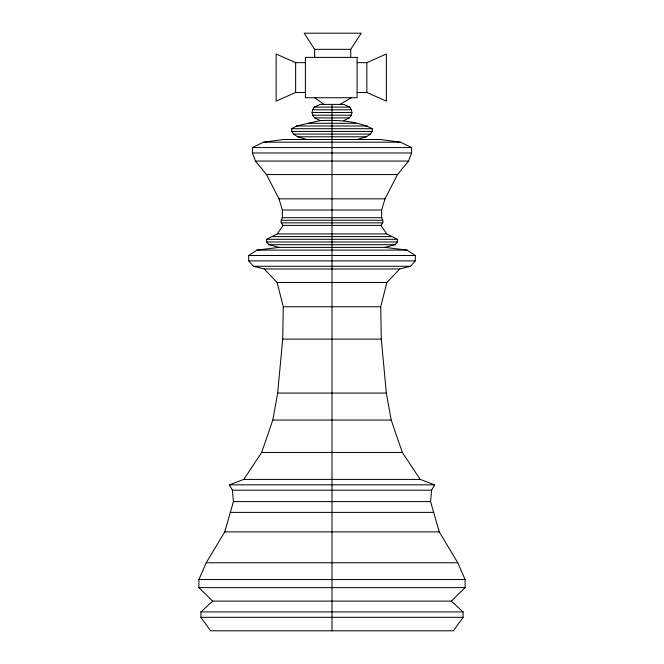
<?xml version="1.0" encoding="UTF-8"?>
<svg xmlns="http://www.w3.org/2000/svg" width="664" height="664" viewBox="0 0 664 664"><rect width="100%" height="100%" fill="white"/><g stroke="black" fill="none" stroke-linecap="round" stroke-linejoin="round"><path stroke-width="1" d="M212.679 601.119L200.885 611.918L200.885 617.312L210.596 630.8L453.404 630.8L463.115 617.312L463.115 611.918L451.321 601.119L212.679 601.119L198.901 587.632L198.901 579.539L206.222 562.757L224.772 531.881L233.413 501.602L232.417 490.206L229.47 484.811L243.821 479.416L261.666 452.441L272.804 420.063L277.66 393.08L282.698 339.121L283.296 306.751L277.12 282.466L264.247 268.978L253.407 266.281L248.693 260.886L248.693 255.491L257.018 250.096L278.98 247.398L385.02 247.398L406.982 250.096L415.307 255.491L415.307 260.886L410.593 266.281L399.753 268.978L264.247 268.978M451.321 601.119L465.099 587.632L465.099 579.539L457.778 562.757L439.228 531.881L430.587 501.602L431.583 490.206L434.53 484.811L420.179 479.416L243.821 479.416M343.869 120.591L349.214 117.893L351.405 115.196L351.937 112.498L351.347 109.801L349.803 107.103L343.869 104.406L320.131 104.406L314.197 107.103L312.653 109.801L312.063 112.498L312.595 115.196L314.786 117.893L320.131 120.591C337.669 119.885 356.327 120.723 372.263 128.691L372.263 131.389L370.346 134.087L366.395 136.784L357.473 139.482M420.179 479.416L402.334 452.441L391.196 420.063L386.34 393.08L381.302 339.121L380.704 306.751L386.88 282.466L399.753 268.978M381.634 210.031L385.045 198.835L397.504 174.549L408.543 161.061L411.597 152.969L411.597 147.574L400.458 142.179L380.406 139.482L283.594 139.482L263.542 142.179L252.403 147.574L252.403 152.969L255.457 161.061L266.496 174.549L278.955 198.835L282.366 210.031L282.366 217.717L281.204 220.282L281.204 222.847L283.154 225.411L380.846 225.411L382.796 222.847L382.796 220.282L381.634 217.717L381.634 210.031L282.366 210.031M350.741 57.403L350.741 49.335L361.216 33.2L304.17 33.2L314.645 49.335L314.645 57.403M278.98 247.398L268.912 244.701L266.671 242.003L266.671 239.306L277.303 233.911L283.154 225.411M385.02 247.398L395.088 244.701L397.329 242.003L397.329 239.306L386.697 233.911L380.846 225.411M339.976 104.406L351.331 97.733M306.527 139.482L297.605 136.784L293.654 134.087L291.737 131.389L291.737 128.691L296.567 125.994L320.131 120.591M305.39 92.487L295.629 92.487L276.108 101.135L276.108 54L295.629 62.648L305.39 62.648M357.091 62.648L366.852 62.648L386.373 54L386.373 101.135L366.852 92.487L357.091 92.487M314.645 49.335L350.741 49.335M314.197 107.103L349.803 107.103M312.653 109.801L351.347 109.801M312.063 112.498L351.937 112.498M312.595 115.196L351.405 115.196M314.786 117.893L349.214 117.893M308.262 123.288L355.738 123.288M296.567 125.994L367.433 125.994M291.737 128.691L372.263 128.691M291.737 131.389L372.263 131.389M293.654 134.087L370.346 134.087M297.605 136.784L366.395 136.784M263.542 142.179L400.458 142.179M252.403 147.574L411.597 147.574M252.403 152.969L411.597 152.969M255.457 161.061L408.543 161.061M266.496 174.549L397.504 174.549M278.955 198.835L385.045 198.835M282.366 217.717L381.634 217.717M281.204 220.282L382.796 220.282M281.204 222.847L382.796 222.847M277.303 233.911L386.697 233.911M272.547 236.608L391.453 236.608M266.671 239.306L397.329 239.306M266.671 242.003L397.329 242.003M268.912 244.701L395.088 244.701M257.018 250.096L406.982 250.096M248.693 255.491L415.307 255.491M248.693 260.886L415.307 260.886M253.407 266.281L410.593 266.281M277.12 282.466L386.88 282.466M283.296 306.751L380.704 306.751M282.698 339.121L381.302 339.121M277.66 393.08L386.34 393.08M272.804 420.063L391.196 420.063M261.666 452.441L402.334 452.441M229.47 484.811L434.53 484.811M232.417 490.206L431.583 490.206M233.413 501.602L430.587 501.602M230.358 512.392L433.642 512.392M224.772 531.881L439.228 531.881M206.222 562.757L457.778 562.757M198.901 579.539L465.099 579.539M198.901 587.632L465.099 587.632M200.885 611.918L463.115 611.918M200.885 617.312L463.115 617.312M314.645 97.733L324.024 104.406M366.852 62.648L366.852 92.487M332 104.406L332 630.8M295.629 62.648L295.629 92.487M357.091 57.403L305.39 57.403L305.39 97.733L357.091 97.733L357.091 57.403"/></g></svg>
